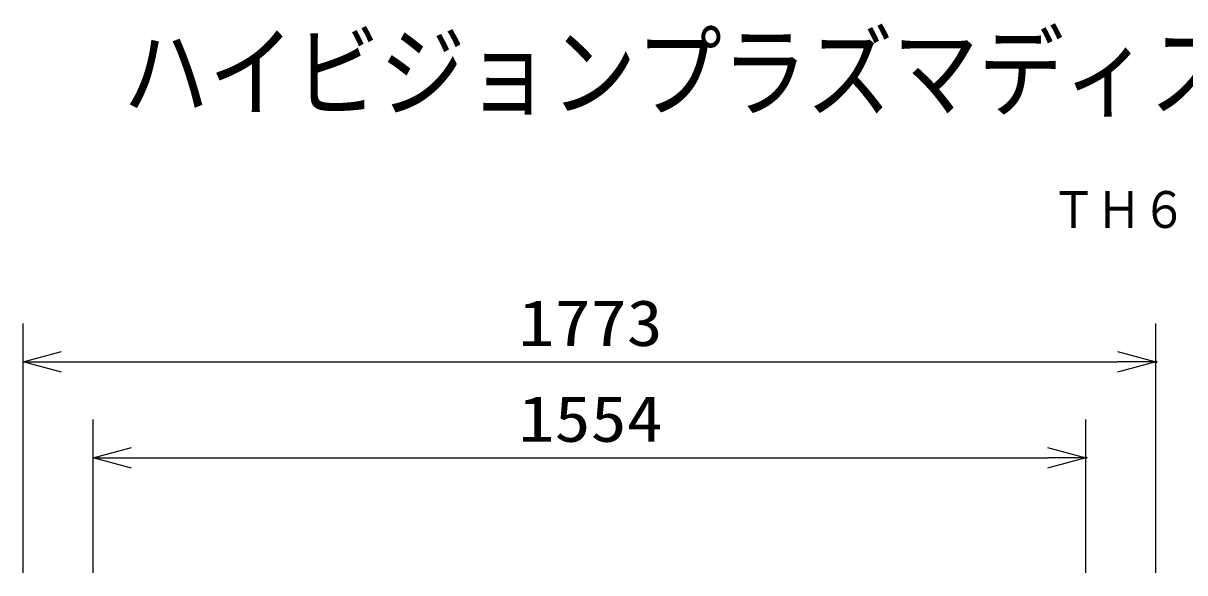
# Model space of a CAD drawing. Units: millimetres, scale not verified. Extents: x -63 to 63, y -57 to 57.
# Drawn here: x -40.7 to 19.9, y 28.7 to 57.4 of the extents above; entities that cross this region are included whole.
import ezdxf
from ezdxf.enums import TextEntityAlignment as Align

# ---------------------------------------------------------------- set-up
doc = ezdxf.new("R2010")
doc.units = ezdxf.units.MM
doc.header["$LTSCALE"] = 0.190236
doc.header["$PDMODE"] = 32
doc.header["$PDSIZE"] = 0.0951
for name, color, linetype in [('0-0_MOJI1', 2, 'Continuous'), ('0-2_GAIKEI', 1, 'Continuous'), ('0-3_TOUROKU', 7, 'Continuous'), ('0-4_Defpoints', 7, 'Continuous')]:
    doc.layers.add(name, color=color, linetype=linetype)
doc.styles.add('ＭＳ ゴシック', font='')
doc.styles.get('ＭＳ ゴシック').set_extended_font_data('MS Gothic')

# ---------------------------------------------------------------- blocks, each defined once
blk = doc.blocks.new('_OPEN30')
at = {"layer": '0-3_TOUROKU'}
blk.add_line((0, 0), (-1, 0), dxfattribs=at)
blk.add_lwpolyline([(-1, 0.26795), (0, 0), (-1, -0.26795)], dxfattribs=at)

msp = doc.modelspace()

# ---------------------------------------------------------------- linework, layer by layer
at = {"layer": '0-2_GAIKEI', "color": 3}
for p, q in [((-40.7206, 28.7197), (-40.7206, 41.7197)), ((18.3719, 28.7197), (18.3719, 41.7197)), ((-38.7206, 39.7197), (16.3719, 39.7197))]:
    msp.add_line(p, q, dxfattribs=at)
at = {"layer": '0-3_TOUROKU', "color": 3}
for p, q in [((-37.0744, 28.7197), (-37.0744, 36.7197)), ((14.7257, 28.7197), (14.7257, 36.7197)), ((-35.0744, 34.7197), (12.7257, 34.7197))]:
    msp.add_line(p, q, dxfattribs=at)
at = {"layer": '0-3_TOUROKU'}
msp.add_point((18.3719, 39.7197), dxfattribs=at)
at = {"layer": '0-4_Defpoints'}
msp.add_point((14.7257, 34.7197), dxfattribs=at)

# ---------------------------------------------------------------- block references
at = {"layer": '0-2_GAIKEI', "xscale": 2, "yscale": 2, "rotation": 180}
msp.add_blockref('_OPEN30', (-40.7206, 39.7197), dxfattribs=at)
at = {"layer": '0-2_GAIKEI', "xscale": 2, "yscale": 2}
msp.add_blockref('_OPEN30', (18.3719, 39.7197), dxfattribs=at)
at = {"layer": '0-3_TOUROKU', "xscale": 2, "yscale": 2, "rotation": 180}
msp.add_blockref('_OPEN30', (-37.0744, 34.7197), dxfattribs=at)
at = {"layer": '0-3_TOUROKU', "xscale": 2, "yscale": 2}
msp.add_blockref('_OPEN30', (14.7257, 34.7197), dxfattribs=at)

# ---------------------------------------------------------------- texts
at = {"layer": '0-0_MOJI1', "style": 'ＭＳ ゴシック', "width": 0.85}
msp.add_text('ハイビジョンプラズマディスプレイスピーカ付', height=3.848, dxfattribs=at).set_placement((-35.5001, 51.7599), align=Align.BOTTOM_LEFT)
at = {"layer": '0-2_GAIKEI', "color": 3, "style": 'ＭＳ ゴシック', "width": 1.15}
msp.add_text('1773', height=2.406, dxfattribs=at).set_placement((-14.8817, 39.8293), align=Align.BOTTOM_LEFT)
at = {"layer": '0-3_TOUROKU', "color": 1, "style": 'ＭＳ ゴシック', "width": 0.9}
msp.add_text('ＴＨ６５ＰＦ１１ＫＲ＋ＴＹＳＰ６５Ｐ１１Ｋ', height=1.925, dxfattribs=at).set_placement((12.9, 46.13), align=Align.BOTTOM_LEFT)
at = {"layer": '0-3_TOUROKU', "color": 3, "style": 'ＭＳ ゴシック', "width": 1.15}
msp.add_text('1554', height=2.406, dxfattribs=at).set_placement((-14.8817, 34.8292), align=Align.BOTTOM_LEFT)

doc.saveas('drawing.dxf')
